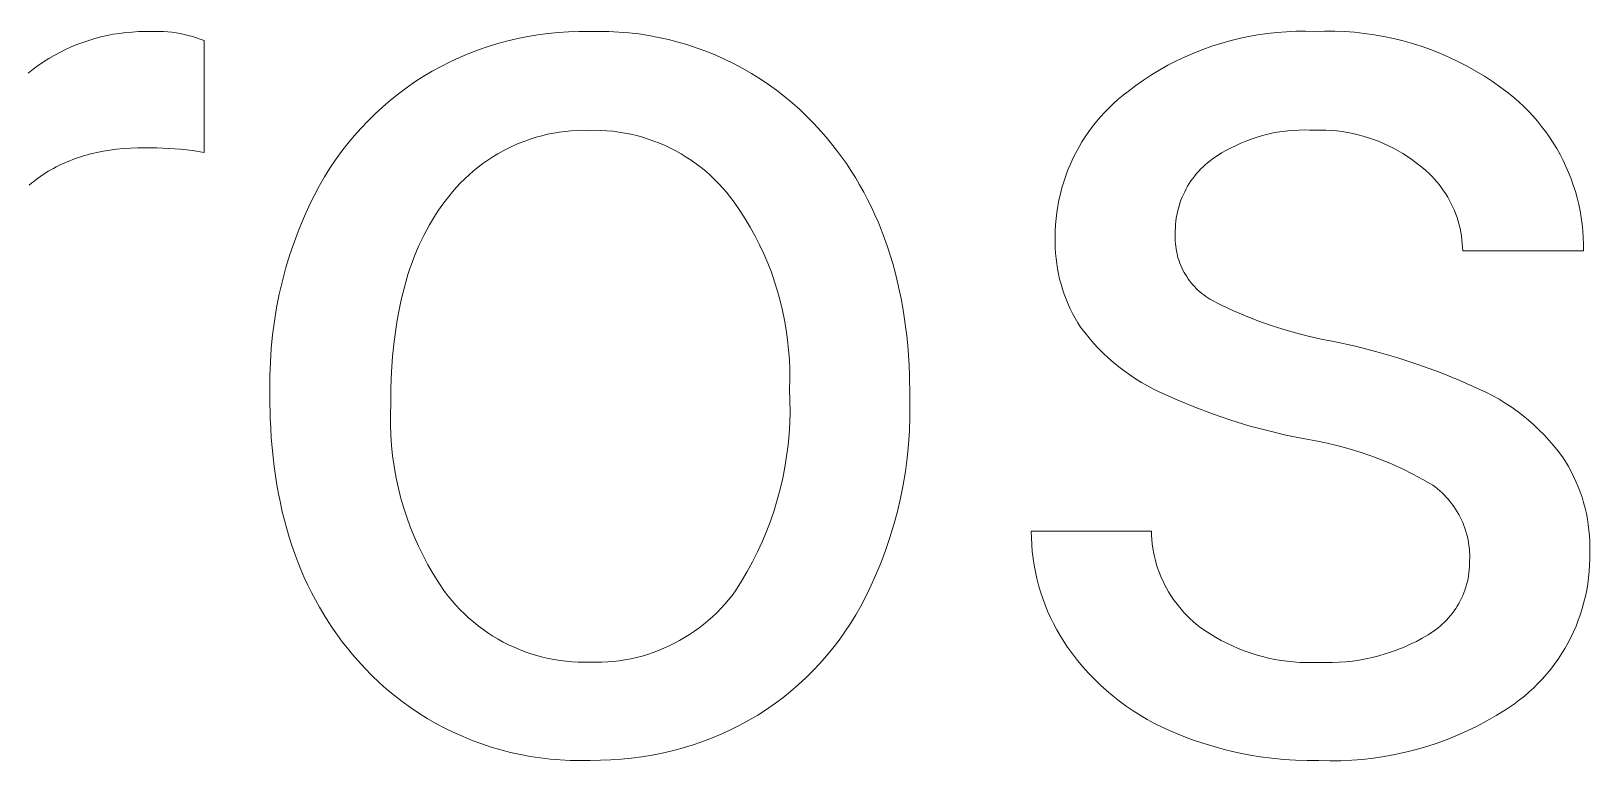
# Model space of a CAD drawing. Header units: millimetres. Extents: x 3269 to 7089, y 1744 to 4413.
# Drawn here: x 6124.9 to 6184.6, y 2106.2 to 2134.1 of the extents above; entities that cross this region are included whole.
import ezdxf

# ---------------------------------------------------------------- set-up
doc = ezdxf.new("R2010")
doc.units = ezdxf.units.MM
doc.header["$MEASUREMENT"] = 0
doc.layers.add('Domyślny', color=7, linetype='Continuous', true_color=0x000000)

msp = doc.modelspace()

# ---------------------------------------------------------------- linework, layer by layer
at = {"layer": 'Domyślny', "color": 18, "lineweight": 15, "true_color": 0x000000}
for p, q in [((6172.947, 2134.086), (6173.312, 2134.102)), ((6173.312, 2134.102), (6173.676, 2134.105)), ((6173.676, 2134.105), (6174.041, 2134.096)), ((6174.041, 2134.096), (6174.419, 2134.107)), ((6174.419, 2134.107), (6174.797, 2134.105)), ((6174.797, 2134.105), (6175.175, 2134.091)), ((6126.467, 2133.502), (6126.69, 2133.594)), ((6126.69, 2133.594), (6126.916, 2133.679)), ((6126.916, 2133.679), (6127.144, 2133.756)), ((6127.144, 2133.756), (6127.376, 2133.826)), ((6127.376, 2133.826), (6127.609, 2133.887)), ((6127.609, 2133.887), (6127.844, 2133.941)), ((6127.844, 2133.941), (6128.081, 2133.987)), ((6128.081, 2133.987), (6128.32, 2134.024)), ((6128.32, 2134.024), (6128.559, 2134.054)), ((6128.559, 2134.054), (6128.8, 2134.075)), ((6128.8, 2134.075), (6129.041, 2134.089)), ((6129.041, 2134.089), (6129.282, 2134.094)), ((6129.282, 2134.094), (6129.523, 2134.091)), ((6129.523, 2134.091), (6129.683, 2134.096)), ((6129.683, 2134.096), (6129.843, 2134.096)), ((6129.843, 2134.096), (6130.003, 2134.091)), ((6130.003, 2134.091), (6130.163, 2134.08)), ((6130.163, 2134.08), (6130.322, 2134.064)), ((6130.322, 2134.064), (6130.481, 2134.043)), ((6130.481, 2134.043), (6130.639, 2134.016)), ((6130.639, 2134.016), (6130.795, 2133.984)), ((6130.795, 2133.984), (6130.951, 2133.947)), ((6130.951, 2133.947), (6131.105, 2133.905)), ((6131.105, 2133.905), (6131.258, 2133.858)), ((6131.258, 2133.858), (6131.409, 2133.805)), ((6131.409, 2133.805), (6131.559, 2133.747)), ((6131.559, 2133.747), (6131.559, 2129.473)), ((6142.049, 2133.389), (6142.419, 2133.517)), ((6142.419, 2133.517), (6142.793, 2133.631)), ((6142.793, 2133.631), (6143.171, 2133.734)), ((6143.171, 2133.734), (6143.552, 2133.824)), ((6143.552, 2133.824), (6143.935, 2133.901)), ((6143.935, 2133.901), (6144.321, 2133.965)), ((6144.321, 2133.965), (6144.709, 2134.016)), ((6144.709, 2134.016), (6145.098, 2134.055)), ((6145.098, 2134.055), (6145.489, 2134.08)), ((6145.489, 2134.08), (6145.88, 2134.093)), ((6145.88, 2134.093), (6146.271, 2134.092)), ((6146.271, 2134.092), (6146.654, 2134.099)), ((6146.654, 2134.099), (6147.038, 2134.094)), ((6147.038, 2134.094), (6147.421, 2134.075)), ((6147.421, 2134.075), (6147.803, 2134.043)), ((6147.803, 2134.043), (6148.184, 2133.999)), ((6148.184, 2133.999), (6148.563, 2133.941)), ((6148.563, 2133.941), (6148.939, 2133.871)), ((6148.939, 2133.871), (6149.314, 2133.788)), ((6149.314, 2133.788), (6149.685, 2133.692)), ((6149.685, 2133.692), (6150.053, 2133.584)), ((6150.053, 2133.584), (6150.416, 2133.463)), ((6169.747, 2133.406), (6170.09, 2133.528)), ((6170.09, 2133.528), (6170.438, 2133.64)), ((6170.438, 2133.64), (6170.789, 2133.739)), ((6170.789, 2133.739), (6171.143, 2133.827)), ((6171.143, 2133.827), (6171.5, 2133.903)), ((6171.5, 2133.903), (6171.859, 2133.967)), ((6171.859, 2133.967), (6172.22, 2134.019)), ((6172.22, 2134.019), (6172.583, 2134.059)), ((6172.583, 2134.059), (6172.947, 2134.086)), ((6175.175, 2134.091), (6175.552, 2134.063)), ((6175.552, 2134.063), (6175.928, 2134.023)), ((6175.928, 2134.023), (6176.302, 2133.97)), ((6176.302, 2133.97), (6176.674, 2133.905)), ((6176.674, 2133.905), (6177.044, 2133.827)), ((6177.044, 2133.827), (6177.411, 2133.737)), ((6177.411, 2133.737), (6177.775, 2133.634)), ((6177.775, 2133.634), (6178.135, 2133.519)), ((6178.135, 2133.519), (6178.491, 2133.391)), ((6125.206, 2132.794), (6125.406, 2132.929)), ((6125.406, 2132.929), (6125.61, 2133.058)), ((6125.61, 2133.058), (6125.819, 2133.18)), ((6125.819, 2133.18), (6126.031, 2133.295)), ((6126.031, 2133.295), (6126.247, 2133.402)), ((6126.247, 2133.402), (6126.467, 2133.502)), ((6140.618, 2132.76), (6140.967, 2132.935)), ((6140.967, 2132.935), (6141.323, 2133.098)), ((6141.323, 2133.098), (6141.684, 2133.25)), ((6141.684, 2133.25), (6142.049, 2133.389)), ((6150.416, 2133.463), (6150.776, 2133.33)), ((6150.776, 2133.33), (6151.131, 2133.185)), ((6151.131, 2133.185), (6151.481, 2133.028)), ((6151.481, 2133.028), (6151.825, 2132.859)), ((6168.419, 2132.801), (6168.743, 2132.969)), ((6168.743, 2132.969), (6169.073, 2133.126)), ((6169.073, 2133.126), (6169.407, 2133.271)), ((6169.407, 2133.271), (6169.747, 2133.406)), ((6178.491, 2133.391), (6178.842, 2133.252)), ((6178.842, 2133.252), (6179.189, 2133.101)), ((6179.189, 2133.101), (6179.53, 2132.939)), ((6179.53, 2132.939), (6179.866, 2132.765)), ((6124.821, 2132.503), (6125.011, 2132.652)), ((6125.011, 2132.652), (6125.206, 2132.794)), ((6139.611, 2132.164), (6139.936, 2132.375)), ((6139.936, 2132.375), (6140.274, 2132.573)), ((6140.274, 2132.573), (6140.618, 2132.76)), ((6151.825, 2132.859), (6152.163, 2132.678)), ((6152.163, 2132.678), (6152.495, 2132.487)), ((6152.495, 2132.487), (6152.82, 2132.284)), ((6167.483, 2132.235), (6167.789, 2132.434)), ((6167.789, 2132.434), (6168.101, 2132.623)), ((6168.101, 2132.623), (6168.419, 2132.801)), ((6179.866, 2132.765), (6180.195, 2132.579)), ((6180.195, 2132.579), (6180.518, 2132.383)), ((6180.518, 2132.383), (6180.834, 2132.176)), ((6138.983, 2131.709), (6139.293, 2131.942)), ((6139.293, 2131.942), (6139.611, 2132.164)), ((6152.82, 2132.284), (6153.138, 2132.07)), ((6153.138, 2132.07), (6153.449, 2131.845)), ((6153.449, 2131.845), (6153.752, 2131.61)), ((6166.703, 2131.659), (6166.892, 2131.806)), ((6166.892, 2131.806), (6167.184, 2132.025)), ((6167.184, 2132.025), (6167.483, 2132.235)), ((6180.834, 2132.176), (6181.143, 2131.958)), ((6181.143, 2131.958), (6181.445, 2131.73)), ((6181.445, 2131.73), (6181.643, 2131.568)), ((6138.1, 2130.951), (6138.386, 2131.214)), ((6138.386, 2131.214), (6138.68, 2131.466)), ((6138.68, 2131.466), (6138.983, 2131.709)), ((6153.752, 2131.61), (6154.047, 2131.365)), ((6154.047, 2131.365), (6154.333, 2131.11)), ((6165.999, 2131.009), (6166.166, 2131.181)), ((6166.166, 2131.181), (6166.34, 2131.347)), ((6166.34, 2131.347), (6166.518, 2131.506)), ((6166.518, 2131.506), (6166.703, 2131.659)), ((6181.643, 2131.568), (6181.837, 2131.4)), ((6181.837, 2131.4), (6182.024, 2131.225)), ((6182.024, 2131.225), (6182.205, 2131.044)), ((6137.556, 2130.399), (6137.824, 2130.679)), ((6137.824, 2130.679), (6138.1, 2130.951)), ((6154.333, 2131.11), (6154.61, 2130.845)), ((6154.61, 2130.845), (6154.878, 2130.571)), ((6154.878, 2130.571), (6155.137, 2130.289)), ((6165.533, 2130.462), (6165.682, 2130.65)), ((6165.682, 2130.65), (6165.837, 2130.832)), ((6165.837, 2130.832), (6165.999, 2131.009)), ((6182.205, 2131.044), (6182.38, 2130.857)), ((6182.38, 2130.857), (6182.548, 2130.664)), ((6182.548, 2130.664), (6182.71, 2130.465)), ((6137.05, 2129.811), (6137.298, 2130.109)), ((6137.298, 2130.109), (6137.556, 2130.399)), ((6144.031, 2129.982), (6143.816, 2129.906)), ((6144.248, 2130.049), (6144.031, 2129.982)), ((6144.468, 2130.11), (6144.248, 2130.049)), ((6144.689, 2130.162), (6144.468, 2130.11)), ((6144.912, 2130.207), (6144.689, 2130.162)), ((6145.137, 2130.245), (6144.912, 2130.207)), ((6145.362, 2130.274), (6145.137, 2130.245)), ((6145.589, 2130.296), (6145.362, 2130.274)), ((6145.816, 2130.31), (6145.589, 2130.296)), ((6146.044, 2130.316), (6145.816, 2130.31)), ((6146.271, 2130.314), (6146.044, 2130.316)), ((6146.502, 2130.317), (6146.271, 2130.314)), ((6146.732, 2130.311), (6146.502, 2130.317)), ((6146.962, 2130.298), (6146.732, 2130.311)), ((6147.192, 2130.277), (6146.962, 2130.298)), ((6147.42, 2130.247), (6147.192, 2130.277)), ((6147.648, 2130.21), (6147.42, 2130.247)), ((6147.874, 2130.165), (6147.648, 2130.21)), ((6148.098, 2130.112), (6147.874, 2130.165)), ((6148.32, 2130.051), (6148.098, 2130.112)), ((6148.54, 2129.982), (6148.32, 2130.051)), ((6148.758, 2129.906), (6148.54, 2129.982)), ((6155.137, 2130.289), (6155.346, 2130.049)), ((6155.346, 2130.049), (6155.549, 2129.804)), ((6165.127, 2129.869), (6165.255, 2130.071)), ((6165.255, 2130.071), (6165.391, 2130.269)), ((6165.391, 2130.269), (6165.533, 2130.462)), ((6171.595, 2129.977), (6171.4, 2129.905)), ((6171.791, 2130.043), (6171.595, 2129.977)), ((6171.99, 2130.102), (6171.791, 2130.043)), ((6172.19, 2130.154), (6171.99, 2130.102)), ((6172.392, 2130.2), (6172.19, 2130.154)), ((6172.596, 2130.239), (6172.392, 2130.2)), ((6172.801, 2130.271), (6172.596, 2130.239)), ((6173.006, 2130.296), (6172.801, 2130.271)), ((6173.213, 2130.314), (6173.006, 2130.296)), ((6173.42, 2130.326), (6173.213, 2130.314)), ((6173.627, 2130.33), (6173.42, 2130.326)), ((6173.834, 2130.327), (6173.627, 2130.33)), ((6174.041, 2130.318), (6173.834, 2130.327)), ((6174.249, 2130.322), (6174.041, 2130.318)), ((6174.456, 2130.318), (6174.249, 2130.322)), ((6174.663, 2130.308), (6174.456, 2130.318)), ((6174.87, 2130.29), (6174.663, 2130.308)), ((6175.076, 2130.265), (6174.87, 2130.29)), ((6175.28, 2130.233), (6175.076, 2130.265)), ((6175.484, 2130.194), (6175.28, 2130.233)), ((6175.686, 2130.148), (6175.484, 2130.194)), ((6175.887, 2130.094), (6175.686, 2130.148)), ((6176.085, 2130.034), (6175.887, 2130.094)), ((6176.282, 2129.968), (6176.085, 2130.034)), ((6176.476, 2129.894), (6176.282, 2129.968)), ((6182.71, 2130.465), (6182.865, 2130.261)), ((6182.865, 2130.261), (6183.013, 2130.051)), ((6183.013, 2130.051), (6183.153, 2129.837)), ((6126.98, 2129.346), (6126.865, 2129.312)), ((6127.097, 2129.379), (6126.98, 2129.346)), ((6127.215, 2129.41), (6127.097, 2129.379)), ((6127.334, 2129.44), (6127.215, 2129.41)), ((6127.455, 2129.467), (6127.334, 2129.44)), ((6127.701, 2129.516), (6127.455, 2129.467)), ((6127.952, 2129.557), (6127.701, 2129.516)), ((6128.209, 2129.591), (6127.952, 2129.557)), ((6128.472, 2129.617), (6128.209, 2129.591)), ((6128.74, 2129.636), (6128.472, 2129.617)), ((6129.015, 2129.648), (6128.74, 2129.636)), ((6129.294, 2129.651), (6129.015, 2129.648)), ((6129.749, 2129.645), (6129.294, 2129.651)), ((6130.203, 2129.624), (6129.749, 2129.645)), ((6130.657, 2129.589), (6130.203, 2129.624)), ((6131.109, 2129.538), (6130.657, 2129.589)), ((6131.559, 2129.473), (6131.109, 2129.538)), ((6136.585, 2129.19), (6136.812, 2129.504)), ((6136.812, 2129.504), (6137.05, 2129.811)), ((6142.789, 2129.421), (6142.594, 2129.304)), ((6142.987, 2129.532), (6142.789, 2129.421)), ((6143.19, 2129.637), (6142.987, 2129.532)), ((6143.395, 2129.734), (6143.19, 2129.637)), ((6143.604, 2129.824), (6143.395, 2129.734)), ((6143.816, 2129.906), (6143.604, 2129.824)), ((6148.973, 2129.822), (6148.758, 2129.906)), ((6149.184, 2129.731), (6148.973, 2129.822)), ((6149.393, 2129.633), (6149.184, 2129.731)), ((6149.598, 2129.527), (6149.393, 2129.633)), ((6149.799, 2129.414), (6149.598, 2129.527)), ((6149.996, 2129.294), (6149.799, 2129.414)), ((6155.549, 2129.804), (6155.745, 2129.554)), ((6155.745, 2129.554), (6155.934, 2129.3)), ((6164.784, 2129.237), (6164.891, 2129.452)), ((6164.891, 2129.452), (6165.005, 2129.662)), ((6165.005, 2129.662), (6165.127, 2129.869)), ((6170.295, 2129.339), (6170.123, 2129.224)), ((6170.471, 2129.449), (6170.295, 2129.339)), ((6170.651, 2129.552), (6170.471, 2129.449)), ((6170.834, 2129.65), (6170.651, 2129.552)), ((6171.02, 2129.741), (6170.834, 2129.65)), ((6171.209, 2129.826), (6171.02, 2129.741)), ((6171.4, 2129.905), (6171.209, 2129.826)), ((6176.667, 2129.814), (6176.476, 2129.894)), ((6176.855, 2129.727), (6176.667, 2129.814)), ((6177.04, 2129.633), (6176.855, 2129.727)), ((6177.222, 2129.534), (6177.04, 2129.633)), ((6177.4, 2129.428), (6177.222, 2129.534)), ((6177.575, 2129.316), (6177.4, 2129.428)), ((6183.153, 2129.837), (6183.286, 2129.618)), ((6183.286, 2129.618), (6183.412, 2129.395)), ((6183.412, 2129.395), (6183.529, 2129.167)), ((6125.595, 2128.747), (6125.499, 2128.688)), ((6125.693, 2128.804), (6125.595, 2128.747)), ((6125.793, 2128.86), (6125.693, 2128.804)), ((6125.894, 2128.914), (6125.793, 2128.86)), ((6125.996, 2128.965), (6125.894, 2128.914)), ((6126.1, 2129.015), (6125.996, 2128.965)), ((6126.205, 2129.063), (6126.1, 2129.015)), ((6126.311, 2129.109), (6126.205, 2129.063)), ((6126.419, 2129.153), (6126.311, 2129.109)), ((6126.529, 2129.196), (6126.419, 2129.153)), ((6126.639, 2129.236), (6126.529, 2129.196)), ((6126.752, 2129.275), (6126.639, 2129.236)), ((6126.865, 2129.312), (6126.752, 2129.275)), ((6136.162, 2128.54), (6136.368, 2128.869)), ((6136.368, 2128.869), (6136.585, 2129.19)), ((6141.859, 2128.767), (6141.688, 2128.618)), ((6142.036, 2128.911), (6141.859, 2128.767)), ((6142.217, 2129.048), (6142.036, 2128.911)), ((6142.403, 2129.179), (6142.217, 2129.048)), ((6142.594, 2129.304), (6142.403, 2129.179)), ((6150.188, 2129.168), (6149.996, 2129.294)), ((6150.376, 2129.035), (6150.188, 2129.168)), ((6150.56, 2128.895), (6150.376, 2129.035)), ((6150.738, 2128.749), (6150.56, 2128.895)), ((6150.911, 2128.597), (6150.738, 2128.749)), ((6155.934, 2129.3), (6156.117, 2129.041)), ((6156.117, 2129.041), (6156.293, 2128.776)), ((6156.293, 2128.776), (6156.462, 2128.507)), ((6164.508, 2128.573), (6164.592, 2128.798)), ((6164.592, 2128.798), (6164.684, 2129.019)), ((6164.684, 2129.019), (6164.784, 2129.237)), ((6169.593, 2128.75), (6169.514, 2128.661)), ((6169.674, 2128.837), (6169.593, 2128.75)), ((6169.758, 2128.92), (6169.674, 2128.837)), ((6169.846, 2129.001), (6169.758, 2128.92)), ((6169.936, 2129.078), (6169.846, 2129.001)), ((6170.028, 2129.153), (6169.936, 2129.078)), ((6170.123, 2129.224), (6170.028, 2129.153)), ((6177.745, 2129.197), (6177.575, 2129.316)), ((6177.912, 2129.074), (6177.745, 2129.197)), ((6178.074, 2128.944), (6177.912, 2129.074)), ((6178.186, 2128.854), (6178.074, 2128.944)), ((6178.296, 2128.76), (6178.186, 2128.854)), ((6178.402, 2128.662), (6178.296, 2128.76)), ((6183.529, 2129.167), (6183.639, 2128.936)), ((6183.639, 2128.936), (6183.741, 2128.701)), ((6124.95, 2128.292), (6124.863, 2128.22)), ((6125.038, 2128.363), (6124.95, 2128.292)), ((6125.127, 2128.432), (6125.038, 2128.363)), ((6125.218, 2128.499), (6125.127, 2128.432)), ((6125.31, 2128.563), (6125.218, 2128.499)), ((6125.404, 2128.627), (6125.31, 2128.563)), ((6125.499, 2128.688), (6125.404, 2128.627)), ((6135.783, 2127.863), (6135.967, 2128.205)), ((6135.967, 2128.205), (6136.162, 2128.54)), ((6141.361, 2128.301), (6141.206, 2128.135)), ((6141.522, 2128.462), (6141.361, 2128.301)), ((6141.688, 2128.618), (6141.522, 2128.462)), ((6151.079, 2128.439), (6150.911, 2128.597)), ((6151.241, 2128.275), (6151.079, 2128.439)), ((6151.398, 2128.106), (6151.241, 2128.275)), ((6156.462, 2128.507), (6156.625, 2128.233)), ((6156.625, 2128.233), (6156.782, 2127.954)), ((6164.363, 2128.116), (6164.432, 2128.346)), ((6164.432, 2128.346), (6164.508, 2128.573)), ((6169.171, 2128.178), (6169.112, 2128.074)), ((6169.233, 2128.279), (6169.171, 2128.178)), ((6169.298, 2128.378), (6169.233, 2128.279)), ((6169.367, 2128.475), (6169.298, 2128.378)), ((6169.439, 2128.569), (6169.367, 2128.475)), ((6169.514, 2128.661), (6169.439, 2128.569)), ((6178.505, 2128.561), (6178.402, 2128.662)), ((6178.604, 2128.456), (6178.505, 2128.561)), ((6178.699, 2128.348), (6178.604, 2128.456)), ((6178.791, 2128.237), (6178.699, 2128.348)), ((6178.878, 2128.122), (6178.791, 2128.237)), ((6183.741, 2128.701), (6183.835, 2128.462)), ((6183.835, 2128.462), (6183.92, 2128.221)), ((6183.92, 2128.221), (6183.998, 2127.976)), ((6135.611, 2127.516), (6135.783, 2127.863)), ((6140.776, 2127.605), (6140.648, 2127.434)), ((6140.913, 2127.786), (6140.776, 2127.605)), ((6141.056, 2127.963), (6140.913, 2127.786)), ((6141.206, 2128.135), (6141.056, 2127.963)), ((6151.548, 2127.931), (6151.398, 2128.106)), ((6151.692, 2127.751), (6151.548, 2127.931)), ((6151.83, 2127.566), (6151.692, 2127.751)), ((6152.046, 2127.253), (6151.83, 2127.566)), ((6156.782, 2127.954), (6156.931, 2127.669)), ((6156.931, 2127.669), (6157.074, 2127.38)), ((6164.206, 2127.415), (6164.25, 2127.65)), ((6164.25, 2127.65), (6164.303, 2127.884)), ((6164.303, 2127.884), (6164.363, 2128.116)), ((6168.916, 2127.642), (6168.876, 2127.53)), ((6168.959, 2127.753), (6168.916, 2127.642)), ((6169.007, 2127.861), (6168.959, 2127.753)), ((6169.058, 2127.969), (6169.007, 2127.861)), ((6169.112, 2128.074), (6169.058, 2127.969)), ((6178.962, 2128.005), (6178.878, 2128.122)), ((6179.042, 2127.884), (6178.962, 2128.005)), ((6179.117, 2127.761), (6179.042, 2127.884)), ((6179.188, 2127.636), (6179.117, 2127.761)), ((6179.254, 2127.508), (6179.188, 2127.636)), ((6183.998, 2127.976), (6184.066, 2127.73)), ((6184.066, 2127.73), (6184.127, 2127.481)), ((6135.193, 2126.554), (6135.394, 2127.038)), ((6135.394, 2127.038), (6135.611, 2127.516)), ((6140.404, 2127.079), (6140.288, 2126.895)), ((6140.524, 2127.259), (6140.404, 2127.079)), ((6140.648, 2127.434), (6140.524, 2127.259)), ((6152.251, 2126.933), (6152.046, 2127.253)), ((6157.074, 2127.38), (6157.211, 2127.087)), ((6157.211, 2127.087), (6157.341, 2126.788)), ((6164.141, 2126.94), (6164.169, 2127.178)), ((6164.169, 2127.178), (6164.206, 2127.415)), ((6168.737, 2126.954), (6168.721, 2126.836)), ((6168.757, 2127.071), (6168.737, 2126.954)), ((6168.78, 2127.187), (6168.757, 2127.071)), ((6168.808, 2127.303), (6168.78, 2127.187)), ((6168.84, 2127.417), (6168.808, 2127.303)), ((6168.876, 2127.53), (6168.84, 2127.417)), ((6179.316, 2127.378), (6179.254, 2127.508)), ((6179.374, 2127.245), (6179.316, 2127.378)), ((6179.427, 2127.111), (6179.374, 2127.245)), ((6179.475, 2126.975), (6179.427, 2127.111)), ((6179.518, 2126.838), (6179.475, 2126.975)), ((6184.127, 2127.481), (6184.179, 2127.23)), ((6184.179, 2127.23), (6184.222, 2126.977)), ((6184.222, 2126.977), (6184.256, 2126.723)), ((6135.008, 2126.064), (6135.193, 2126.554)), ((6140.069, 2126.512), (6139.965, 2126.314)), ((6140.176, 2126.706), (6140.069, 2126.512)), ((6140.288, 2126.895), (6140.176, 2126.706)), ((6152.445, 2126.606), (6152.251, 2126.933)), ((6152.629, 2126.273), (6152.445, 2126.606)), ((6157.341, 2126.788), (6157.464, 2126.484)), ((6157.464, 2126.484), (6157.581, 2126.175)), ((6164.107, 2126.222), (6164.11, 2126.462)), ((6164.11, 2126.462), (6164.121, 2126.701)), ((6164.121, 2126.701), (6164.141, 2126.94)), ((6168.699, 2126.362), (6168.695, 2126.266)), ((6168.702, 2126.599), (6168.698, 2126.481)), ((6168.698, 2126.481), (6168.699, 2126.362)), ((6168.709, 2126.718), (6168.702, 2126.599)), ((6168.721, 2126.836), (6168.709, 2126.718)), ((6179.557, 2126.699), (6179.518, 2126.838)), ((6179.59, 2126.559), (6179.557, 2126.699)), ((6179.619, 2126.417), (6179.59, 2126.559)), ((6179.643, 2126.275), (6179.619, 2126.417)), ((6184.256, 2126.723), (6184.282, 2126.468)), ((6184.282, 2126.468), (6184.299, 2126.213)), ((6134.839, 2125.567), (6135.008, 2126.064)), ((6139.769, 2125.904), (6139.678, 2125.692)), ((6139.865, 2126.111), (6139.769, 2125.904)), ((6139.965, 2126.314), (6139.865, 2126.111)), ((6152.801, 2125.934), (6152.629, 2126.273)), ((6152.962, 2125.589), (6152.801, 2125.934)), ((6157.581, 2126.175), (6157.691, 2125.862)), ((6157.691, 2125.862), (6157.794, 2125.543)), ((6164.104, 2126.021), (6164.107, 2126.222)), ((6164.108, 2125.819), (6164.104, 2126.021)), ((6164.119, 2125.618), (6164.108, 2125.819)), ((6168.695, 2126.266), (6168.695, 2126.17)), ((6168.695, 2126.17), (6168.698, 2126.074)), ((6168.698, 2126.074), (6168.705, 2125.978)), ((6168.705, 2125.978), (6168.715, 2125.883)), ((6168.715, 2125.883), (6168.728, 2125.788)), ((6168.728, 2125.788), (6168.745, 2125.693)), ((6179.662, 2126.132), (6179.643, 2126.275)), ((6179.676, 2125.988), (6179.662, 2126.132)), ((6179.685, 2125.844), (6179.676, 2125.988)), ((6179.689, 2125.7), (6179.685, 2125.844)), ((6184.299, 2126.213), (6184.307, 2125.957)), ((6184.307, 2125.957), (6184.307, 2125.7)), ((6134.686, 2125.066), (6134.839, 2125.567)), ((6139.507, 2125.254), (6139.427, 2125.028)), ((6139.59, 2125.475), (6139.507, 2125.254)), ((6139.678, 2125.692), (6139.59, 2125.475)), ((6153.111, 2125.24), (6152.962, 2125.589)), ((6153.249, 2124.885), (6153.111, 2125.24)), ((6157.794, 2125.543), (6157.891, 2125.22)), ((6157.891, 2125.22), (6157.981, 2124.892)), ((6164.137, 2125.418), (6164.119, 2125.618)), ((6164.162, 2125.218), (6164.137, 2125.418)), ((6164.193, 2125.019), (6164.162, 2125.218)), ((6168.745, 2125.693), (6168.764, 2125.599)), ((6168.764, 2125.599), (6168.787, 2125.506)), ((6168.787, 2125.506), (6168.814, 2125.414)), ((6168.814, 2125.414), (6168.843, 2125.322)), ((6168.843, 2125.322), (6168.876, 2125.232)), ((6168.876, 2125.232), (6168.911, 2125.143)), ((6184.307, 2125.7), (6179.689, 2125.7)), ((6134.55, 2124.56), (6134.686, 2125.066)), ((6139.352, 2124.798), (6139.28, 2124.562)), ((6139.427, 2125.028), (6139.352, 2124.798)), ((6153.374, 2124.526), (6153.249, 2124.885)), ((6157.981, 2124.892), (6158.065, 2124.558)), ((6164.231, 2124.821), (6164.193, 2125.019)), ((6164.275, 2124.625), (6164.231, 2124.821)), ((6164.327, 2124.431), (6164.275, 2124.625)), ((6168.911, 2125.143), (6168.95, 2125.055)), ((6168.95, 2125.055), (6168.992, 2124.969)), ((6168.992, 2124.969), (6169.037, 2124.884)), ((6169.037, 2124.884), (6169.085, 2124.801)), ((6169.085, 2124.801), (6169.135, 2124.719)), ((6169.135, 2124.719), (6169.189, 2124.639)), ((6169.189, 2124.639), (6169.245, 2124.562)), ((6134.328, 2123.535), (6134.431, 2124.049)), ((6134.431, 2124.049), (6134.55, 2124.56)), ((6139.15, 2124.078), (6139.09, 2123.829)), ((6139.213, 2124.323), (6139.15, 2124.078)), ((6139.28, 2124.562), (6139.213, 2124.323)), ((6153.488, 2124.163), (6153.374, 2124.526)), ((6153.59, 2123.797), (6153.488, 2124.163)), ((6158.065, 2124.558), (6158.142, 2124.22)), ((6158.142, 2124.22), (6158.212, 2123.877)), ((6164.385, 2124.238), (6164.327, 2124.431)), ((6164.449, 2124.047), (6164.385, 2124.238)), ((6164.52, 2123.858), (6164.449, 2124.047)), ((6169.245, 2124.562), (6169.304, 2124.486)), ((6169.304, 2124.486), (6169.365, 2124.412)), ((6169.365, 2124.412), (6169.429, 2124.34)), ((6169.429, 2124.34), (6169.495, 2124.271)), ((6169.495, 2124.271), (6169.564, 2124.204)), ((6169.564, 2124.204), (6169.635, 2124.139)), ((6169.635, 2124.139), (6169.708, 2124.077)), ((6169.708, 2124.077), (6169.784, 2124.018)), ((6169.784, 2124.018), (6169.861, 2123.961)), ((6134.243, 2123.018), (6134.328, 2123.535)), ((6139.035, 2123.576), (6138.984, 2123.317)), ((6139.09, 2123.829), (6139.035, 2123.576)), ((6153.679, 2123.427), (6153.59, 2123.797)), ((6153.756, 2123.054), (6153.679, 2123.427)), ((6158.212, 2123.877), (6158.275, 2123.529)), ((6158.275, 2123.529), (6158.332, 2123.176)), ((6164.597, 2123.672), (6164.52, 2123.858)), ((6164.68, 2123.489), (6164.597, 2123.672)), ((6164.769, 2123.309), (6164.68, 2123.489)), ((6169.861, 2123.961), (6169.94, 2123.907)), ((6169.94, 2123.907), (6170.022, 2123.856)), ((6170.022, 2123.856), (6170.47, 2123.628)), ((6170.47, 2123.628), (6170.926, 2123.414)), ((6170.926, 2123.414), (6171.388, 2123.215)), ((6134.174, 2122.498), (6134.243, 2123.018)), ((6138.894, 2122.787), (6138.821, 2122.238)), ((6138.937, 2123.054), (6138.894, 2122.787)), ((6138.984, 2123.317), (6138.937, 2123.054)), ((6153.82, 2122.68), (6153.756, 2123.054)), ((6158.332, 2123.176), (6158.382, 2122.818)), ((6158.382, 2122.818), (6158.426, 2122.456)), ((6164.865, 2123.132), (6164.769, 2123.309)), ((6164.966, 2122.958), (6164.865, 2123.132)), ((6165.073, 2122.787), (6164.966, 2122.958)), ((6165.233, 2122.578), (6165.073, 2122.787)), ((6171.388, 2123.215), (6171.856, 2123.03)), ((6171.856, 2123.03), (6172.33, 2122.861)), ((6172.33, 2122.861), (6172.809, 2122.706)), ((6134.123, 2121.976), (6134.174, 2122.498)), ((6138.821, 2122.238), (6138.763, 2121.671)), ((6153.872, 2122.303), (6153.82, 2122.68)), ((6153.911, 2121.925), (6153.872, 2122.303)), ((6158.426, 2122.456), (6158.463, 2122.088)), ((6165.4, 2122.374), (6165.233, 2122.578)), ((6165.574, 2122.175), (6165.4, 2122.374)), ((6172.809, 2122.706), (6173.293, 2122.566)), ((6173.293, 2122.566), (6173.78, 2122.442)), ((6173.78, 2122.442), (6174.272, 2122.334)), ((6174.272, 2122.334), (6174.766, 2122.24)), ((6174.766, 2122.24), (6175.588, 2122.059)), ((6134.089, 2121.453), (6134.123, 2121.976)), ((6138.763, 2121.671), (6138.723, 2121.085)), ((6153.938, 2121.545), (6153.911, 2121.925)), ((6158.463, 2122.088), (6158.493, 2121.715)), ((6158.493, 2121.715), (6158.516, 2121.338)), ((6165.754, 2121.982), (6165.574, 2122.175)), ((6165.94, 2121.796), (6165.754, 2121.982)), ((6166.132, 2121.616), (6165.94, 2121.796)), ((6166.33, 2121.442), (6166.132, 2121.616)), ((6175.588, 2122.059), (6176.403, 2121.85)), ((6176.403, 2121.85), (6177.211, 2121.614)), ((6177.211, 2121.614), (6178.01, 2121.352)), ((6134.072, 2120.929), (6134.089, 2121.453)), ((6138.723, 2121.085), (6138.698, 2120.481)), ((6153.952, 2121.165), (6153.938, 2121.545)), ((6153.953, 2120.785), (6153.952, 2121.165)), ((6158.516, 2121.338), (6158.533, 2120.955)), ((6166.534, 2121.275), (6166.33, 2121.442)), ((6166.744, 2121.115), (6166.534, 2121.275)), ((6166.958, 2120.961), (6166.744, 2121.115)), ((6178.01, 2121.352), (6178.801, 2121.064)), ((6178.801, 2121.064), (6179.581, 2120.749)), ((6134.072, 2120.405), (6134.072, 2120.929)), ((6134.072, 2120.087), (6134.072, 2120.405)), ((6138.698, 2120.481), (6138.69, 2119.858)), ((6153.942, 2120.405), (6153.953, 2120.785)), ((6153.96, 2119.979), (6153.942, 2120.405)), ((6158.533, 2120.955), (6158.546, 2120.176)), ((6167.178, 2120.816), (6166.958, 2120.961)), ((6167.402, 2120.677), (6167.178, 2120.816)), ((6167.631, 2120.546), (6167.402, 2120.677)), ((6167.864, 2120.422), (6167.631, 2120.546)), ((6168.101, 2120.307), (6167.864, 2120.422)), ((6179.581, 2120.749), (6180.351, 2120.409)), ((6180.351, 2120.409), (6180.599, 2120.29)), ((6134.085, 2119.312), (6134.072, 2120.087)), ((6138.69, 2119.858), (6138.677, 2119.458)), ((6153.963, 2119.552), (6153.96, 2119.979)), ((6158.546, 2120.176), (6158.546, 2119.858)), ((6158.546, 2119.858), (6158.546, 2119.338)), ((6168.767, 2120.007), (6168.101, 2120.307)), ((6169.442, 2119.727), (6168.767, 2120.007)), ((6180.599, 2120.29), (6180.842, 2120.164)), ((6180.842, 2120.164), (6181.082, 2120.028)), ((6181.082, 2120.028), (6181.316, 2119.885)), ((6181.316, 2119.885), (6181.546, 2119.734)), ((6134.102, 2118.932), (6134.085, 2119.312)), ((6138.677, 2119.458), (6138.677, 2119.058)), ((6153.952, 2119.126), (6153.963, 2119.552)), ((6158.546, 2119.338), (6158.529, 2118.819)), ((6170.125, 2119.47), (6169.442, 2119.727)), ((6170.817, 2119.234), (6170.125, 2119.47)), ((6171.515, 2119.02), (6170.817, 2119.234)), ((6181.546, 2119.734), (6181.77, 2119.575)), ((6181.77, 2119.575), (6181.988, 2119.408)), ((6181.988, 2119.408), (6182.201, 2119.234)), ((6182.201, 2119.234), (6182.408, 2119.053)), ((6134.125, 2118.557), (6134.102, 2118.932)), ((6138.677, 2119.058), (6138.692, 2118.658)), ((6138.692, 2118.658), (6138.721, 2118.259)), ((6153.888, 2118.275), (6153.927, 2118.7)), ((6153.927, 2118.7), (6153.952, 2119.126)), ((6158.529, 2118.819), (6158.495, 2118.3)), ((6172.22, 2118.829), (6171.515, 2119.02)), ((6172.931, 2118.66), (6172.22, 2118.829)), ((6173.647, 2118.513), (6172.931, 2118.66)), ((6182.408, 2119.053), (6182.608, 2118.865)), ((6182.608, 2118.865), (6182.801, 2118.67)), ((6182.801, 2118.67), (6182.988, 2118.468)), ((6134.154, 2118.186), (6134.125, 2118.557)), ((6134.19, 2117.821), (6134.154, 2118.186)), ((6138.721, 2118.259), (6138.763, 2117.861)), ((6153.834, 2117.852), (6153.888, 2118.275)), ((6158.495, 2118.3), (6158.444, 2117.783)), ((6174.077, 2118.44), (6173.647, 2118.513)), ((6174.505, 2118.353), (6174.077, 2118.44)), ((6174.93, 2118.252), (6174.505, 2118.353)), ((6175.351, 2118.138), (6174.93, 2118.252)), ((6175.769, 2118.009), (6175.351, 2118.138)), ((6176.182, 2117.868), (6175.769, 2118.009)), ((6182.988, 2118.468), (6183.168, 2118.26)), ((6183.168, 2118.26), (6183.34, 2118.046)), ((6183.34, 2118.046), (6183.505, 2117.826)), ((6134.233, 2117.461), (6134.19, 2117.821)), ((6134.282, 2117.105), (6134.233, 2117.461)), ((6138.763, 2117.861), (6138.819, 2117.465)), ((6138.819, 2117.465), (6138.889, 2117.071)), ((6153.683, 2117.012), (6153.766, 2117.431)), ((6153.766, 2117.431), (6153.834, 2117.852)), ((6158.444, 2117.783), (6158.376, 2117.268)), ((6176.59, 2117.713), (6176.182, 2117.868)), ((6176.993, 2117.545), (6176.59, 2117.713)), ((6177.39, 2117.364), (6176.993, 2117.545)), ((6183.505, 2117.826), (6183.622, 2117.646)), ((6183.622, 2117.646), (6183.732, 2117.461)), ((6183.732, 2117.461), (6183.836, 2117.272)), ((6134.338, 2116.754), (6134.282, 2117.105)), ((6138.889, 2117.071), (6138.973, 2116.68)), ((6153.587, 2116.597), (6153.683, 2117.012)), ((6158.376, 2117.268), (6158.291, 2116.756)), ((6177.782, 2117.17), (6177.39, 2117.364)), ((6178.166, 2116.964), (6177.782, 2117.17)), ((6178.544, 2116.745), (6178.166, 2116.964)), ((6183.836, 2117.272), (6183.933, 2117.08)), ((6183.933, 2117.08), (6184.023, 2116.885)), ((6184.023, 2116.885), (6184.107, 2116.687)), ((6134.401, 2116.408), (6134.338, 2116.754)), ((6134.47, 2116.068), (6134.401, 2116.408)), ((6138.973, 2116.68), (6139.07, 2116.292)), ((6139.07, 2116.292), (6139.18, 2115.907)), ((6153.477, 2116.185), (6153.587, 2116.597)), ((6158.19, 2116.246), (6158.071, 2115.74)), ((6158.291, 2116.756), (6158.19, 2116.246)), ((6178.637, 2116.676), (6178.544, 2116.745)), ((6178.728, 2116.604), (6178.637, 2116.676)), ((6178.816, 2116.528), (6178.728, 2116.604)), ((6178.901, 2116.45), (6178.816, 2116.528)), ((6178.984, 2116.369), (6178.901, 2116.45)), ((6179.064, 2116.285), (6178.984, 2116.369)), ((6179.141, 2116.198), (6179.064, 2116.285)), ((6184.107, 2116.687), (6184.183, 2116.486)), ((6184.183, 2116.486), (6184.253, 2116.283)), ((6184.253, 2116.283), (6184.315, 2116.077)), ((6134.545, 2115.731), (6134.47, 2116.068)), ((6134.627, 2115.4), (6134.545, 2115.731)), ((6139.18, 2115.907), (6139.304, 2115.527)), ((6153.215, 2115.373), (6153.353, 2115.776)), ((6153.353, 2115.776), (6153.477, 2116.185)), ((6158.071, 2115.74), (6157.936, 2115.239)), ((6179.215, 2116.109), (6179.141, 2116.198)), ((6179.285, 2116.017), (6179.215, 2116.109)), ((6179.353, 2115.923), (6179.285, 2116.017)), ((6179.418, 2115.827), (6179.353, 2115.923)), ((6179.479, 2115.728), (6179.418, 2115.827)), ((6179.536, 2115.628), (6179.479, 2115.728)), ((6179.591, 2115.525), (6179.536, 2115.628)), ((6184.315, 2116.077), (6184.371, 2115.869)), ((6184.371, 2115.869), (6184.419, 2115.659)), ((6184.419, 2115.659), (6184.459, 2115.448)), ((6134.716, 2115.074), (6134.627, 2115.4)), ((6134.811, 2114.752), (6134.716, 2115.074)), ((6139.304, 2115.527), (6139.441, 2115.151)), ((6139.441, 2115.151), (6139.59, 2114.78)), ((6153.063, 2114.974), (6153.215, 2115.373)), ((6157.936, 2115.239), (6157.785, 2114.741)), ((6179.641, 2115.421), (6179.591, 2115.525)), ((6179.689, 2115.315), (6179.641, 2115.421)), ((6179.732, 2115.208), (6179.689, 2115.315)), ((6179.772, 2115.099), (6179.732, 2115.208)), ((6179.808, 2114.989), (6179.772, 2115.099)), ((6184.459, 2115.448), (6184.493, 2115.236)), ((6184.493, 2115.236), (6184.519, 2115.022)), ((6134.913, 2114.436), (6134.811, 2114.752)), ((6135.022, 2114.124), (6134.913, 2114.436)), ((6139.59, 2114.78), (6139.753, 2114.415)), ((6152.72, 2114.193), (6152.898, 2114.581)), ((6152.898, 2114.581), (6153.063, 2114.974)), ((6157.785, 2114.741), (6157.618, 2114.25)), ((6163.195, 2114.727), (6163.191, 2114.99)), ((6163.191, 2114.99), (6167.783, 2114.99)), ((6163.208, 2114.465), (6163.195, 2114.727)), ((6163.229, 2114.204), (6163.208, 2114.465)), ((6167.783, 2114.99), (6167.789, 2114.827)), ((6167.789, 2114.827), (6167.8, 2114.664)), ((6167.8, 2114.664), (6167.817, 2114.502)), ((6167.817, 2114.502), (6167.84, 2114.34)), ((6179.84, 2114.877), (6179.808, 2114.989)), ((6179.869, 2114.765), (6179.84, 2114.877)), ((6179.893, 2114.652), (6179.869, 2114.765)), ((6179.914, 2114.538), (6179.893, 2114.652)), ((6179.931, 2114.423), (6179.914, 2114.538)), ((6184.519, 2115.022), (6184.537, 2114.808)), ((6184.537, 2114.808), (6184.549, 2114.593)), ((6184.549, 2114.593), (6184.552, 2114.378)), ((6135.137, 2113.817), (6135.022, 2114.124)), ((6139.753, 2114.415), (6139.928, 2114.055)), ((6139.928, 2114.055), (6140.116, 2113.702)), ((6152.529, 2113.811), (6152.72, 2114.193)), ((6157.618, 2114.25), (6157.434, 2113.763)), ((6163.26, 2113.943), (6163.229, 2114.204)), ((6163.299, 2113.684), (6163.26, 2113.943)), ((6167.84, 2114.34), (6167.868, 2114.179)), ((6167.868, 2114.179), (6167.901, 2114.02)), ((6167.901, 2114.02), (6167.94, 2113.861)), ((6167.94, 2113.861), (6167.985, 2113.704)), ((6179.944, 2114.308), (6179.931, 2114.423)), ((6179.953, 2114.192), (6179.944, 2114.308)), ((6179.958, 2114.077), (6179.953, 2114.192)), ((6179.955, 2113.732), (6179.956, 2113.845)), ((6179.956, 2113.845), (6179.959, 2113.961)), ((6179.959, 2113.961), (6179.958, 2114.077)), ((6184.55, 2113.923), (6184.543, 2113.684)), ((6184.552, 2114.378), (6184.548, 2114.163)), ((6184.548, 2114.163), (6184.55, 2113.923)), ((6135.259, 2113.515), (6135.137, 2113.817)), ((6135.387, 2113.217), (6135.259, 2113.515)), ((6140.116, 2113.702), (6140.316, 2113.355)), ((6140.316, 2113.355), (6140.527, 2113.015)), ((6152.109, 2113.069), (6152.326, 2113.437)), ((6152.326, 2113.437), (6152.529, 2113.811)), ((6157.235, 2113.284), (6157.02, 2112.811)), ((6157.434, 2113.763), (6157.235, 2113.284)), ((6163.347, 2113.426), (6163.299, 2113.684)), ((6163.404, 2113.17), (6163.347, 2113.426)), ((6167.985, 2113.704), (6168.035, 2113.549)), ((6168.035, 2113.549), (6168.09, 2113.396)), ((6168.09, 2113.396), (6168.151, 2113.244)), ((6168.151, 2113.244), (6168.217, 2113.095)), ((6179.893, 2113.17), (6179.913, 2113.282)), ((6179.913, 2113.282), (6179.93, 2113.393)), ((6179.93, 2113.393), (6179.942, 2113.506)), ((6179.942, 2113.506), (6179.951, 2113.619)), ((6179.951, 2113.619), (6179.955, 2113.732)), ((6184.528, 2113.444), (6184.504, 2113.206)), ((6184.543, 2113.684), (6184.528, 2113.444)), ((6135.522, 2112.925), (6135.387, 2113.217)), ((6135.664, 2112.637), (6135.522, 2112.925)), ((6140.527, 2113.015), (6140.75, 2112.683)), ((6140.75, 2112.683), (6140.89, 2112.501)), ((6151.748, 2112.531), (6151.881, 2112.709)), ((6151.881, 2112.709), (6152.109, 2113.069)), ((6157.02, 2112.811), (6156.852, 2112.463)), ((6163.47, 2112.915), (6163.404, 2113.17)), ((6163.544, 2112.664), (6163.47, 2112.915)), ((6163.626, 2112.415), (6163.544, 2112.664)), ((6168.217, 2113.095), (6168.287, 2112.948)), ((6168.287, 2112.948), (6168.363, 2112.803)), ((6168.363, 2112.803), (6168.444, 2112.662)), ((6168.444, 2112.662), (6168.53, 2112.523)), ((6179.733, 2112.628), (6179.773, 2112.734)), ((6179.773, 2112.734), (6179.808, 2112.842)), ((6179.808, 2112.842), (6179.84, 2112.95)), ((6179.84, 2112.95), (6179.868, 2113.06)), ((6179.868, 2113.06), (6179.893, 2113.17)), ((6184.432, 2112.732), (6184.384, 2112.497)), ((6184.472, 2112.968), (6184.432, 2112.732)), ((6184.504, 2113.206), (6184.472, 2112.968)), ((6135.812, 2112.354), (6135.664, 2112.637)), ((6135.967, 2112.076), (6135.812, 2112.354)), ((6136.128, 2111.803), (6135.967, 2112.076)), ((6140.89, 2112.501), (6141.036, 2112.323)), ((6141.036, 2112.323), (6141.188, 2112.15)), ((6141.188, 2112.15), (6141.346, 2111.982)), ((6151.314, 2112.024), (6151.464, 2112.188)), ((6151.464, 2112.188), (6151.609, 2112.357)), ((6151.609, 2112.357), (6151.748, 2112.531)), ((6156.672, 2112.12), (6156.481, 2111.784)), ((6156.852, 2112.463), (6156.672, 2112.12)), ((6163.717, 2112.168), (6163.626, 2112.415)), ((6163.816, 2111.925), (6163.717, 2112.168)), ((6168.53, 2112.523), (6168.62, 2112.387)), ((6168.62, 2112.387), (6168.715, 2112.254)), ((6168.715, 2112.254), (6168.815, 2112.125)), ((6168.815, 2112.125), (6168.919, 2111.999)), ((6179.422, 2112.027), (6179.482, 2112.122)), ((6179.482, 2112.122), (6179.539, 2112.22)), ((6179.539, 2112.22), (6179.593, 2112.319)), ((6179.593, 2112.319), (6179.644, 2112.421)), ((6179.644, 2112.421), (6179.69, 2112.524)), ((6179.69, 2112.524), (6179.733, 2112.628)), ((6184.328, 2112.264), (6184.264, 2112.033)), ((6184.384, 2112.497), (6184.328, 2112.264)), ((6136.296, 2111.535), (6136.128, 2111.803)), ((6136.471, 2111.271), (6136.296, 2111.535)), ((6141.346, 2111.982), (6141.509, 2111.82)), ((6141.509, 2111.82), (6141.678, 2111.664)), ((6141.678, 2111.664), (6141.852, 2111.514)), ((6141.852, 2111.514), (6142.032, 2111.37)), ((6150.66, 2111.422), (6150.831, 2111.564)), ((6150.831, 2111.564), (6150.997, 2111.712)), ((6150.997, 2111.712), (6151.158, 2111.865)), ((6151.158, 2111.865), (6151.314, 2112.024)), ((6156.278, 2111.455), (6156.064, 2111.133)), ((6156.481, 2111.784), (6156.278, 2111.455)), ((6163.923, 2111.686), (6163.816, 2111.925)), ((6164.038, 2111.45), (6163.923, 2111.686)), ((6164.162, 2111.218), (6164.038, 2111.45)), ((6168.919, 2111.999), (6169.027, 2111.877)), ((6169.027, 2111.877), (6169.139, 2111.759)), ((6169.139, 2111.759), (6169.255, 2111.644)), ((6169.255, 2111.644), (6169.376, 2111.534)), ((6169.376, 2111.534), (6169.5, 2111.428)), ((6178.91, 2111.425), (6178.992, 2111.503)), ((6178.992, 2111.503), (6179.071, 2111.584)), ((6179.071, 2111.584), (6179.147, 2111.667)), ((6179.147, 2111.667), (6179.22, 2111.754)), ((6179.22, 2111.754), (6179.291, 2111.842)), ((6179.291, 2111.842), (6179.358, 2111.933)), ((6179.358, 2111.933), (6179.422, 2112.027)), ((6184.112, 2111.579), (6184.024, 2111.356)), ((6184.192, 2111.805), (6184.112, 2111.579)), ((6184.264, 2112.033), (6184.192, 2111.805)), ((6136.652, 2111.012), (6136.471, 2111.271)), ((6136.84, 2110.758), (6136.652, 2111.012)), ((6142.032, 2111.37), (6142.216, 2111.232)), ((6142.216, 2111.232), (6142.405, 2111.1)), ((6142.405, 2111.1), (6142.598, 2110.976)), ((6142.598, 2110.976), (6142.796, 2110.857)), ((6142.796, 2110.857), (6142.997, 2110.746)), ((6149.739, 2110.801), (6149.931, 2110.913)), ((6149.931, 2110.913), (6150.12, 2111.031)), ((6150.12, 2111.031), (6150.304, 2111.155)), ((6150.304, 2111.155), (6150.485, 2111.285)), ((6150.485, 2111.285), (6150.66, 2111.422)), ((6156.064, 2111.133), (6155.839, 2110.819)), ((6164.293, 2110.991), (6164.162, 2111.218)), ((6164.431, 2110.768), (6164.293, 2110.991)), ((6169.5, 2111.428), (6169.627, 2111.326)), ((6169.627, 2111.326), (6169.826, 2111.187)), ((6169.826, 2111.187), (6170.03, 2111.054)), ((6170.03, 2111.054), (6170.237, 2110.929)), ((6170.237, 2110.929), (6170.449, 2110.81)), ((6177.917, 2110.772), (6178.144, 2110.893)), ((6178.144, 2110.893), (6178.366, 2111.021)), ((6178.366, 2111.021), (6178.463, 2111.08)), ((6178.463, 2111.08), (6178.557, 2111.143)), ((6178.557, 2111.143), (6178.649, 2111.209)), ((6178.649, 2111.209), (6178.738, 2111.278)), ((6178.738, 2111.278), (6178.825, 2111.35)), ((6178.825, 2111.35), (6178.91, 2111.425)), ((6183.825, 2110.92), (6183.715, 2110.707)), ((6183.928, 2111.136), (6183.825, 2110.92)), ((6184.024, 2111.356), (6183.928, 2111.136)), ((6137.034, 2110.509), (6136.84, 2110.758)), ((6137.235, 2110.265), (6137.034, 2110.509)), ((6137.443, 2110.025), (6137.235, 2110.265)), ((6142.997, 2110.746), (6143.202, 2110.642)), ((6143.202, 2110.642), (6143.411, 2110.545)), ((6143.411, 2110.545), (6143.623, 2110.455)), ((6143.623, 2110.455), (6143.838, 2110.373)), ((6143.838, 2110.373), (6144.055, 2110.298)), ((6144.055, 2110.298), (6144.275, 2110.23)), ((6148.302, 2110.211), (6148.515, 2110.275)), ((6148.515, 2110.275), (6148.726, 2110.345)), ((6148.726, 2110.345), (6148.935, 2110.423)), ((6148.935, 2110.423), (6149.14, 2110.507)), ((6149.14, 2110.507), (6149.343, 2110.598)), ((6149.343, 2110.598), (6149.543, 2110.697)), ((6149.543, 2110.697), (6149.739, 2110.801)), ((6155.604, 2110.512), (6155.358, 2110.214)), ((6155.839, 2110.819), (6155.604, 2110.512)), ((6164.577, 2110.55), (6164.431, 2110.768)), ((6164.765, 2110.292), (6164.577, 2110.55)), ((6164.962, 2110.041), (6164.765, 2110.292)), ((6170.449, 2110.81), (6170.665, 2110.699)), ((6170.665, 2110.699), (6170.885, 2110.595)), ((6170.885, 2110.595), (6171.108, 2110.499)), ((6171.108, 2110.499), (6171.334, 2110.41)), ((6171.334, 2110.41), (6171.563, 2110.329)), ((6171.563, 2110.329), (6171.794, 2110.256)), ((6176.482, 2110.219), (6176.729, 2110.29)), ((6176.729, 2110.29), (6176.973, 2110.37)), ((6176.973, 2110.37), (6177.214, 2110.458)), ((6177.214, 2110.458), (6177.452, 2110.555)), ((6177.452, 2110.555), (6177.686, 2110.66)), ((6177.686, 2110.66), (6177.917, 2110.772)), ((6183.472, 2110.294), (6183.34, 2110.094)), ((6183.597, 2110.498), (6183.472, 2110.294)), ((6183.715, 2110.707), (6183.597, 2110.498)), ((6137.702, 2109.742), (6137.443, 2110.025)), ((6137.971, 2109.468), (6137.702, 2109.742)), ((6144.275, 2110.23), (6144.497, 2110.171)), ((6144.497, 2110.171), (6144.722, 2110.119)), ((6144.722, 2110.119), (6144.947, 2110.074)), ((6144.947, 2110.074), (6145.175, 2110.038)), ((6145.175, 2110.038), (6145.403, 2110.009)), ((6145.403, 2110.009), (6145.632, 2109.989)), ((6145.632, 2109.989), (6145.862, 2109.976)), ((6145.862, 2109.976), (6146.092, 2109.971)), ((6146.092, 2109.971), (6146.322, 2109.974)), ((6146.322, 2109.974), (6146.544, 2109.97)), ((6146.544, 2109.97), (6146.767, 2109.974)), ((6146.767, 2109.974), (6146.989, 2109.986)), ((6146.989, 2109.986), (6147.21, 2110.005)), ((6147.21, 2110.005), (6147.431, 2110.031)), ((6147.431, 2110.031), (6147.651, 2110.065)), ((6147.651, 2110.065), (6147.87, 2110.107)), ((6147.87, 2110.107), (6148.087, 2110.155)), ((6148.087, 2110.155), (6148.302, 2110.211)), ((6155.103, 2109.924), (6154.837, 2109.643)), ((6155.358, 2110.214), (6155.103, 2109.924)), ((6165.167, 2109.796), (6164.962, 2110.041)), ((6165.38, 2109.559), (6165.167, 2109.796)), ((6171.794, 2110.256), (6172.028, 2110.19)), ((6172.028, 2110.19), (6172.264, 2110.133)), ((6172.264, 2110.133), (6172.502, 2110.083)), ((6172.502, 2110.083), (6172.741, 2110.042)), ((6172.741, 2110.042), (6172.982, 2110.009)), ((6172.982, 2110.009), (6173.223, 2109.983)), ((6173.223, 2109.983), (6173.466, 2109.967)), ((6173.466, 2109.967), (6173.708, 2109.958)), ((6173.708, 2109.958), (6173.951, 2109.957)), ((6173.951, 2109.957), (6174.194, 2109.965)), ((6174.194, 2109.965), (6174.451, 2109.958)), ((6174.451, 2109.958), (6174.707, 2109.96)), ((6174.707, 2109.96), (6174.964, 2109.971)), ((6174.964, 2109.971), (6175.22, 2109.99)), ((6175.22, 2109.99), (6175.475, 2110.018)), ((6175.475, 2110.018), (6175.729, 2110.056)), ((6175.729, 2110.056), (6175.982, 2110.101)), ((6175.982, 2110.101), (6176.233, 2110.156)), ((6176.233, 2110.156), (6176.482, 2110.219)), ((6183.056, 2109.708), (6182.904, 2109.523)), ((6183.201, 2109.898), (6183.056, 2109.708)), ((6183.34, 2110.094), (6183.201, 2109.898)), ((6138.249, 2109.203), (6137.971, 2109.468)), ((6138.536, 2108.948), (6138.249, 2109.203)), ((6154.278, 2109.109), (6153.985, 2108.857)), ((6154.562, 2109.371), (6154.278, 2109.109)), ((6154.837, 2109.643), (6154.562, 2109.371)), ((6165.602, 2109.329), (6165.38, 2109.559)), ((6165.831, 2109.107), (6165.602, 2109.329)), ((6166.067, 2108.892), (6165.831, 2109.107)), ((6182.581, 2109.168), (6182.41, 2109)), ((6182.745, 2109.343), (6182.581, 2109.168)), ((6182.904, 2109.523), (6182.745, 2109.343)), ((6138.831, 2108.702), (6138.536, 2108.948)), ((6139.134, 2108.467), (6138.831, 2108.702)), ((6153.684, 2108.614), (6153.375, 2108.383)), ((6153.985, 2108.857), (6153.684, 2108.614)), ((6166.311, 2108.686), (6166.067, 2108.892)), ((6166.561, 2108.488), (6166.311, 2108.686)), ((6166.818, 2108.299), (6166.561, 2108.488)), ((6181.866, 2108.531), (6181.674, 2108.388)), ((6182.053, 2108.681), (6181.866, 2108.531)), ((6182.234, 2108.837), (6182.053, 2108.681)), ((6182.41, 2109), (6182.234, 2108.837)), ((6139.445, 2108.242), (6139.134, 2108.467)), ((6139.764, 2108.028), (6139.445, 2108.242)), ((6140.09, 2107.825), (6139.764, 2108.028)), ((6152.733, 2107.951), (6152.391, 2107.753)), ((6153.058, 2108.162), (6152.733, 2107.951)), ((6153.375, 2108.383), (6153.058, 2108.162)), ((6167.082, 2108.119), (6166.818, 2108.299)), ((6167.351, 2107.948), (6167.082, 2108.119)), ((6167.626, 2107.786), (6167.351, 2107.948)), ((6180.973, 2107.935), (6180.611, 2107.727)), ((6181.327, 2108.155), (6180.973, 2107.935)), ((6181.674, 2108.388), (6181.327, 2108.155)), ((6140.422, 2107.633), (6140.09, 2107.825)), ((6140.761, 2107.453), (6140.422, 2107.633)), ((6141.106, 2107.284), (6140.761, 2107.453)), ((6141.456, 2107.127), (6141.106, 2107.284)), ((6151.688, 2107.389), (6151.328, 2107.225)), ((6152.043, 2107.565), (6151.688, 2107.389)), ((6152.391, 2107.753), (6152.043, 2107.565)), ((6167.907, 2107.633), (6167.626, 2107.786)), ((6168.192, 2107.49), (6167.907, 2107.633)), ((6168.482, 2107.357), (6168.192, 2107.49)), ((6168.899, 2107.183), (6168.482, 2107.357)), ((6179.867, 2107.349), (6179.486, 2107.179)), ((6180.242, 2107.532), (6179.867, 2107.349)), ((6180.611, 2107.727), (6180.242, 2107.532)), ((6141.811, 2106.982), (6141.456, 2107.127)), ((6142.171, 2106.849), (6141.811, 2106.982)), ((6142.536, 2106.728), (6142.171, 2106.849)), ((6142.904, 2106.62), (6142.536, 2106.728)), ((6149.84, 2106.689), (6149.458, 2106.586)), ((6150.218, 2106.804), (6149.84, 2106.689)), ((6150.593, 2106.932), (6150.218, 2106.804)), ((6150.963, 2107.073), (6150.593, 2106.932)), ((6151.328, 2107.225), (6150.963, 2107.073)), ((6169.321, 2107.023), (6168.899, 2107.183)), ((6169.748, 2106.876), (6169.321, 2107.023)), ((6170.18, 2106.744), (6169.748, 2106.876)), ((6170.616, 2106.627), (6170.18, 2106.744)), ((6178.312, 2106.748), (6177.911, 2106.632)), ((6178.708, 2106.878), (6178.312, 2106.748)), ((6179.1, 2107.022), (6178.708, 2106.878)), ((6179.486, 2107.179), (6179.1, 2107.022)), ((6143.276, 2106.524), (6142.904, 2106.62)), ((6143.65, 2106.441), (6143.276, 2106.524)), ((6144.028, 2106.371), (6143.65, 2106.441)), ((6144.407, 2106.313), (6144.028, 2106.371)), ((6144.788, 2106.269), (6144.407, 2106.313)), ((6145.171, 2106.238), (6144.788, 2106.269)), ((6145.554, 2106.219), (6145.171, 2106.238)), ((6145.938, 2106.214), (6145.554, 2106.219)), ((6146.322, 2106.221), (6145.938, 2106.214)), ((6146.718, 2106.222), (6146.322, 2106.221)), ((6147.113, 2106.235), (6146.718, 2106.222)), ((6147.508, 2106.261), (6147.113, 2106.235)), ((6147.902, 2106.3), (6147.508, 2106.261)), ((6148.294, 2106.352), (6147.902, 2106.3)), ((6148.685, 2106.417), (6148.294, 2106.352)), ((6149.073, 2106.495), (6148.685, 2106.417)), ((6149.458, 2106.586), (6149.073, 2106.495)), ((6171.055, 2106.523), (6170.616, 2106.627)), ((6171.498, 2106.434), (6171.055, 2106.523)), ((6171.944, 2106.36), (6171.498, 2106.434)), ((6172.391, 2106.301), (6171.944, 2106.36)), ((6172.84, 2106.257), (6172.391, 2106.301)), ((6173.291, 2106.227), (6172.84, 2106.257)), ((6173.742, 2106.212), (6173.291, 2106.227)), ((6174.194, 2106.213), (6173.742, 2106.212)), ((6174.611, 2106.202), (6174.194, 2106.213)), ((6175.028, 2106.206), (6174.611, 2106.202)), ((6175.445, 2106.225), (6175.028, 2106.206)), ((6175.861, 2106.257), (6175.445, 2106.225)), ((6176.276, 2106.304), (6175.861, 2106.257)), ((6176.688, 2106.365), (6176.276, 2106.304)), ((6177.099, 2106.44), (6176.688, 2106.365)), ((6177.506, 2106.529), (6177.099, 2106.44)), ((6177.911, 2106.632), (6177.506, 2106.529))]:
    msp.add_line(p, q, dxfattribs=at)

doc.saveas('drawing.dxf')
